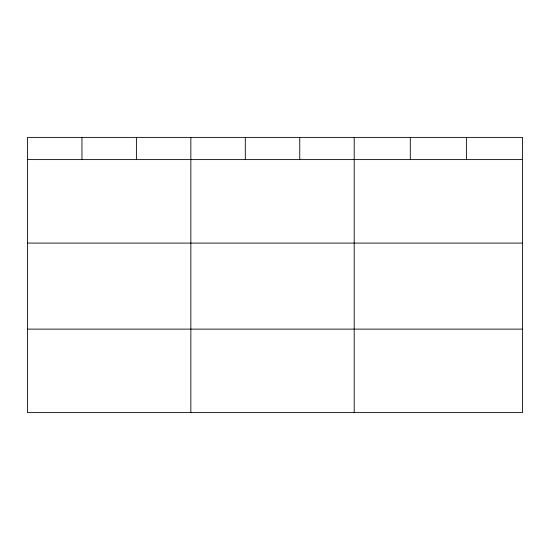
<?xml version="1.0" encoding="UTF-8"?>
<svg xmlns="http://www.w3.org/2000/svg" width="550" height="550" viewBox="0 0 550 550"><rect width="100%" height="100%" fill="white"/><g stroke="black" fill="none" stroke-linecap="round" stroke-linejoin="round"><path stroke-width="0.82" d="M522.5 243.093L522.5 137.39L27.5 137.39L27.5 412.61L522.5 412.61L522.5 243.093L27.5 243.093M27.5 159.603L522.5 159.603M27.5 329.12L522.5 329.12M466.4 137.39L466.4 159.603M410.3 137.39L410.3 159.603M354.2 137.39L354.2 412.61M299.75 137.39L299.75 159.603M245.3 137.39L245.3 159.603M190.85 137.39L190.85 412.61M136.4 137.39L136.4 159.603M81.95 137.39L81.95 159.603"/></g></svg>
